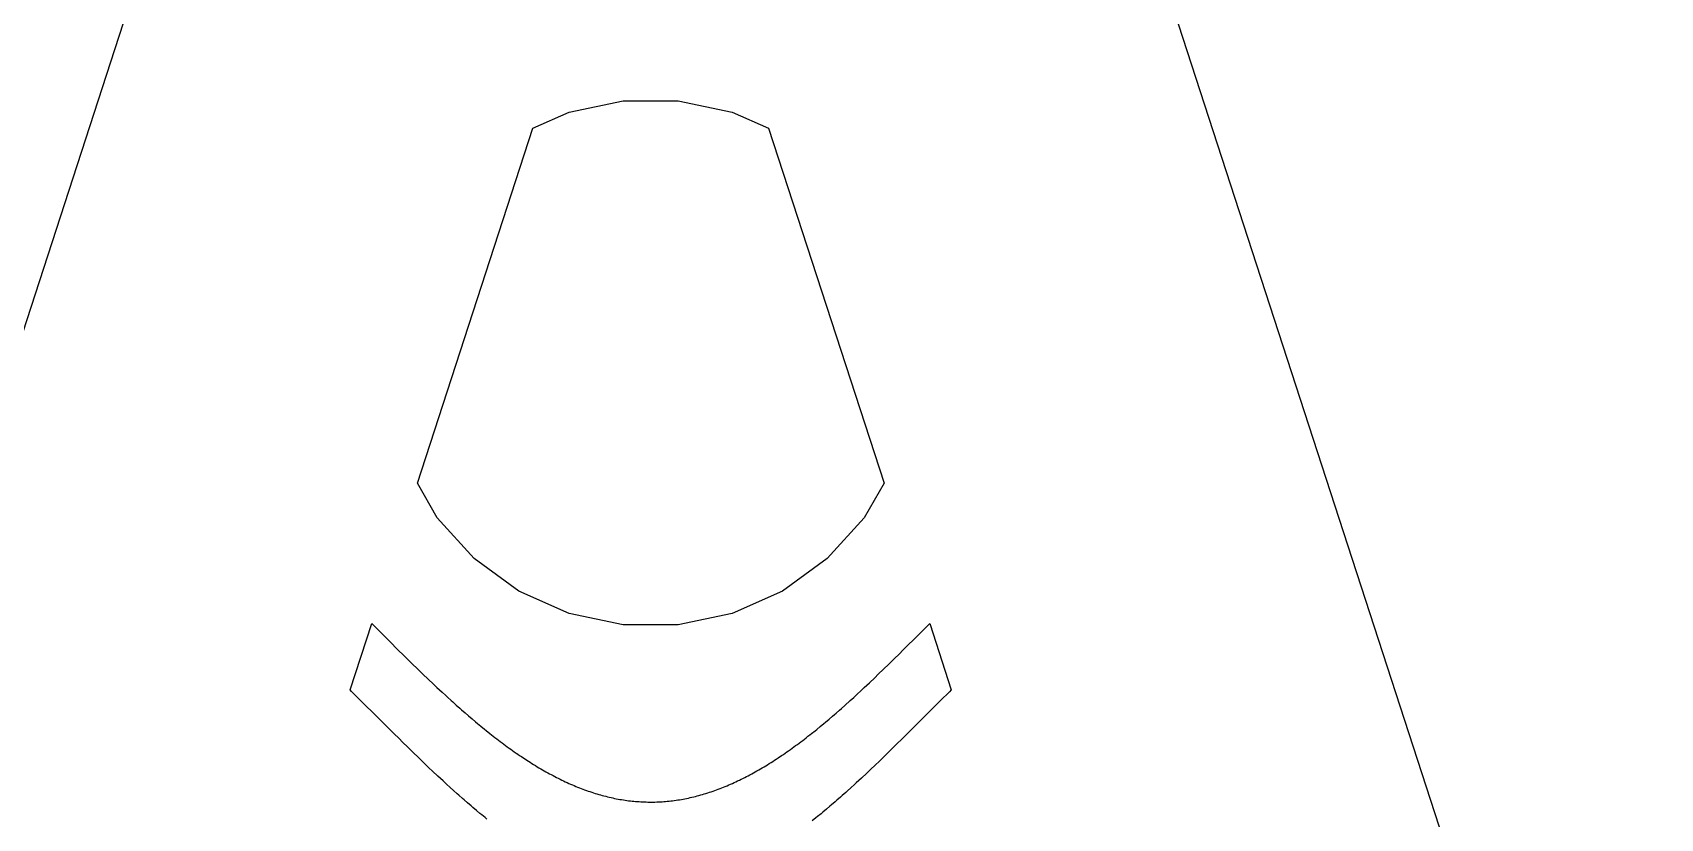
# Model space of a CAD drawing. Header units: metres. Extents: x -75 to 75, y 0 to 231.
# Drawn here: x -17.58 to 28.71, y 162.03 to 184.4 of the extents above; entities that cross this region are included whole.
import ezdxf

# ---------------------------------------------------------------- set-up
doc = ezdxf.new("R2010")
doc.units = ezdxf.units.M

msp = doc.modelspace()

# ---------------------------------------------------------------- linework, layer by layer
for p, q in [((0, 230.826), (-75, 0)), ((75, 0), (0, 230.826)), ((-2.31758, 182.133), (-0.78392, 182.459)), ((-0.78392, 182.459), (0.78392, 182.459)), ((0.78392, 182.459), (2.31758, 182.133)), ((-3.35379, 181.672), (-2.31758, 182.133)), ((2.31758, 182.133), (3.35379, 181.672)), ((-6.6347, 171.574), (-3.35379, 181.672)), ((3.35379, 181.672), (6.6347, 171.574)), ((-6.06758, 170.592), (-6.6347, 171.574)), ((6.6347, 171.574), (6.06758, 170.592)), ((-5.01846, 169.426), (-6.06758, 170.592)), ((6.06758, 170.592), (5.01846, 169.426)), ((-3.75, 168.505), (-5.01846, 169.426)), ((5.01846, 169.426), (3.75, 168.505)), ((-2.31758, 167.867), (-3.75, 168.505)), ((3.75, 168.505), (2.31758, 167.867)), ((-8.54643, 165.69), (-7.93279, 167.579)), ((-7.93279, 167.579), (-7.42828, 167.075)), ((-0.78392, 167.541), (-2.31758, 167.867)), ((2.31758, 167.867), (0.78392, 167.541)), ((7.47169, 167.118), (7.93282, 167.579)), ((7.93282, 167.579), (8.54648, 165.69)), ((0.78392, 167.541), (-0.78392, 167.541)), ((7.3217, 166.969), (7.47169, 167.118)), ((-7.42828, 167.075), (-7.17827, 166.826)), ((-7.17827, 166.826), (-7.02827, 166.678)), ((-7.02827, 166.678), (-6.87828, 166.53)), ((6.92169, 166.573), (7.07169, 166.721)), ((7.07169, 166.721), (7.17171, 166.82)), ((7.17171, 166.82), (7.3217, 166.969)), ((-6.87828, 166.53), (-6.77826, 166.433)), ((-6.77826, 166.433), (-6.62827, 166.287)), ((-6.62827, 166.287), (-6.47827, 166.142)), ((6.47171, 166.135), (6.6217, 166.28)), ((6.6217, 166.28), (6.7717, 166.426)), ((6.7717, 166.426), (6.92169, 166.573)), ((-6.47827, 166.142), (-6.32828, 165.998)), ((-6.32828, 165.998), (-6.17828, 165.855)), ((-6.17828, 165.855), (-6.07826, 165.761)), ((-6.07826, 165.761), (-5.92827, 165.622)), ((5.97168, 165.662), (6.0717, 165.755)), ((6.0717, 165.755), (6.22169, 165.896)), ((6.22169, 165.896), (6.37169, 166.039)), ((6.37169, 166.039), (6.47171, 166.135)), ((-8.50563, 165.65), (-8.54643, 165.69)), ((-8.30566, 165.451), (-8.50563, 165.65)), ((-7.70569, 164.852), (-8.30566, 165.451)), ((-5.92827, 165.622), (-5.82825, 165.529)), ((-5.82825, 165.529), (-5.77827, 165.483)), ((-5.77827, 165.483), (-5.67825, 165.392)), ((-5.67825, 165.392), (-5.62828, 165.347)), ((-5.62828, 165.347), (-5.52826, 165.257)), ((-5.52826, 165.257), (-5.42824, 165.168)), ((5.42168, 165.162), (5.5217, 165.251)), ((5.5217, 165.251), (5.67169, 165.386)), ((5.67169, 165.386), (5.77171, 165.477)), ((5.77171, 165.477), (5.87166, 165.569)), ((5.87166, 165.569), (5.97168, 165.662)), ((8.24425, 165.39), (7.39426, 164.541)), ((8.49426, 165.639), (8.24425, 165.39)), ((8.54648, 165.69), (8.49426, 165.639)), ((-7.30568, 164.453), (-7.70569, 164.852)), ((-5.42824, 165.168), (-5.37827, 165.124)), ((-5.37827, 165.124), (-5.27824, 165.037)), ((-5.27824, 165.037), (-5.17822, 164.95)), ((-5.17822, 164.95), (-5.07828, 164.865)), ((-5.07828, 164.865), (-4.97826, 164.78)), ((4.97169, 164.775), (5.07164, 164.859)), ((5.07164, 164.859), (5.17166, 164.944)), ((5.17166, 164.944), (5.22171, 164.988)), ((5.22171, 164.988), (5.27168, 165.031)), ((5.27168, 165.031), (5.3717, 165.118)), ((5.3717, 165.118), (5.42168, 165.162)), ((-7.15569, 164.304), (-7.30568, 164.453)), ((-4.97826, 164.78), (-4.92828, 164.738)), ((-4.92828, 164.738), (-4.82826, 164.656)), ((-4.82826, 164.656), (-4.72824, 164.574)), ((-4.72824, 164.574), (-4.67827, 164.534)), ((-4.67827, 164.534), (-4.57825, 164.454)), ((-4.57825, 164.454), (-4.52827, 164.414)), ((-4.52827, 164.414), (-4.42825, 164.336)), ((-4.42825, 164.336), (-4.37828, 164.298)), ((4.32167, 164.254), (4.42169, 164.331)), ((4.42169, 164.331), (4.47166, 164.37)), ((4.47166, 164.37), (4.52171, 164.409)), ((4.52171, 164.409), (4.57169, 164.448)), ((4.57169, 164.448), (4.67171, 164.528)), ((4.67171, 164.528), (4.72168, 164.569)), ((4.72168, 164.569), (4.8217, 164.65)), ((4.8217, 164.65), (4.92165, 164.733)), ((4.92165, 164.733), (4.97169, 164.775)), ((7.19429, 164.342), (6.94427, 164.095)), ((7.39426, 164.541), (7.19429, 164.342)), ((-7.05566, 164.205), (-7.15569, 164.304)), ((-6.90567, 164.057), (-7.05566, 164.205)), ((-6.75568, 163.911), (-6.90567, 164.057)), ((-6.60568, 163.765), (-6.75568, 163.911)), ((-4.37828, 164.298), (-4.32823, 164.259)), ((-4.32823, 164.259), (-4.27826, 164.221)), ((-4.27826, 164.221), (-4.22821, 164.184)), ((-4.22821, 164.184), (-4.17824, 164.147)), ((-4.17824, 164.147), (-4.12827, 164.11)), ((-4.12827, 164.11), (-4.07822, 164.073)), ((-4.07822, 164.073), (-4.02824, 164.037)), ((-4.02824, 164.037), (-3.97827, 164.001)), ((-3.97827, 164.001), (-3.92822, 163.965)), ((-3.92822, 163.965), (-3.87825, 163.93)), ((-3.87825, 163.93), (-3.82828, 163.895)), ((-3.82828, 163.895), (-3.77823, 163.861)), ((3.77167, 163.856), (3.82164, 163.891)), ((3.82164, 163.891), (3.87169, 163.926)), ((3.87169, 163.926), (3.92166, 163.961)), ((3.92166, 163.961), (3.97171, 163.996)), ((3.97171, 163.996), (4.02168, 164.032)), ((4.02168, 164.032), (4.1217, 164.105)), ((4.1217, 164.105), (4.17168, 164.142)), ((4.17168, 164.142), (4.2717, 164.216)), ((4.2717, 164.216), (4.32167, 164.254)), ((6.79428, 163.948), (6.64429, 163.802)), ((6.94427, 164.095), (6.79428, 163.948)), ((-6.45569, 163.62), (-6.60568, 163.765)), ((-6.30569, 163.476), (-6.45569, 163.62)), ((-6.20567, 163.381), (-6.30569, 163.476)), ((-3.77823, 163.861), (-3.72826, 163.827)), ((-3.72826, 163.827), (-3.67828, 163.793)), ((-3.67828, 163.793), (-3.57826, 163.727)), ((-3.57826, 163.727), (-3.47824, 163.662)), ((-3.47824, 163.662), (-3.42827, 163.63)), ((-3.42827, 163.63), (-3.37822, 163.598)), ((-3.37822, 163.598), (-3.32825, 163.567)), ((-3.32825, 163.567), (-3.27827, 163.537)), ((-3.27827, 163.537), (-3.22823, 163.506)), ((-3.22823, 163.506), (-3.17825, 163.477)), ((-3.17825, 163.477), (-3.12828, 163.447)), ((-3.12828, 163.447), (-3.07823, 163.418)), ((-3.07823, 163.418), (-3.02826, 163.389)), ((3.0217, 163.386), (3.07167, 163.414)), ((3.07167, 163.414), (3.12164, 163.443)), ((3.12164, 163.443), (3.17169, 163.473)), ((3.17169, 163.473), (3.22166, 163.502)), ((3.22166, 163.502), (3.27171, 163.533)), ((3.27171, 163.533), (3.32169, 163.563)), ((3.32169, 163.563), (3.37166, 163.594)), ((3.37166, 163.594), (3.42171, 163.626)), ((3.42171, 163.626), (3.47168, 163.658)), ((3.47168, 163.658), (3.52165, 163.69)), ((3.52165, 163.69), (3.5717, 163.722)), ((3.5717, 163.722), (3.62167, 163.755)), ((3.62167, 163.755), (3.72169, 163.822)), ((3.72169, 163.822), (3.77167, 163.856)), ((6.24428, 163.418), (6.14426, 163.323)), ((6.39427, 163.561), (6.24428, 163.418)), ((6.49429, 163.657), (6.39427, 163.561)), ((6.64429, 163.802), (6.49429, 163.657)), ((-6.05568, 163.24), (-6.20567, 163.381)), ((-5.90569, 163.101), (-6.05568, 163.24)), ((-5.80566, 163.008), (-5.90569, 163.101)), ((-5.70564, 162.917), (-5.80566, 163.008)), ((-3.02826, 163.389), (-2.97821, 163.361)), ((-2.97821, 163.361), (-2.92824, 163.333)), ((-2.92824, 163.333), (-2.87827, 163.306)), ((-2.87827, 163.306), (-2.82822, 163.279)), ((-2.82822, 163.279), (-2.77824, 163.252)), ((-2.77824, 163.252), (-2.72827, 163.226)), ((-2.72827, 163.226), (-2.67822, 163.2)), ((-2.67822, 163.2), (-2.62825, 163.175)), ((-2.62825, 163.175), (-2.57828, 163.15)), ((-2.57828, 163.15), (-2.52823, 163.126)), ((-2.52823, 163.126), (-2.47826, 163.102)), ((-2.47826, 163.102), (-2.42828, 163.078)), ((-2.42828, 163.078), (-2.37823, 163.055)), ((-2.37823, 163.055), (-2.32826, 163.032)), ((-2.32826, 163.032), (-2.27821, 163.01)), ((-2.27821, 163.01), (-2.22824, 162.988)), ((-2.22824, 162.988), (-2.17827, 162.967)), ((-2.17827, 162.967), (-2.12822, 162.946)), ((-2.12822, 162.946), (-2.07825, 162.926)), ((2.07169, 162.923), (2.12166, 162.943)), ((2.12166, 162.943), (2.17171, 162.964)), ((2.17171, 162.964), (2.22168, 162.985)), ((2.22168, 162.985), (2.27165, 163.007)), ((2.27165, 163.007), (2.3217, 163.029)), ((2.3217, 163.029), (2.37167, 163.052)), ((2.37167, 163.052), (2.42165, 163.075)), ((2.42165, 163.075), (2.47169, 163.099)), ((2.47169, 163.099), (2.52167, 163.122)), ((2.52167, 163.122), (2.57164, 163.147)), ((2.57164, 163.147), (2.62169, 163.172)), ((2.62169, 163.172), (2.67166, 163.197)), ((2.67166, 163.197), (2.72171, 163.223)), ((2.72171, 163.223), (2.77168, 163.249)), ((2.77168, 163.249), (2.82166, 163.275)), ((2.82166, 163.275), (2.8717, 163.302)), ((2.8717, 163.302), (2.92168, 163.33)), ((2.92168, 163.33), (2.97165, 163.357)), ((2.97165, 163.357), (3.0217, 163.386)), ((5.7943, 162.998), (5.69427, 162.907)), ((5.84427, 163.044), (5.7943, 162.998)), ((5.99426, 163.183), (5.84427, 163.044)), ((6.14426, 163.323), (5.99426, 163.183)), ((-5.6057, 162.827), (-5.70564, 162.917)), ((-5.50568, 162.737), (-5.6057, 162.827)), ((-5.45563, 162.693), (-5.50568, 162.737)), ((-5.35568, 162.604), (-5.45563, 162.693)), ((-5.30563, 162.561), (-5.35568, 162.604)), ((-5.20569, 162.474), (-5.30563, 162.561)), ((-5.10567, 162.388), (-5.20569, 162.474)), ((-2.07825, 162.926), (-2.02827, 162.906)), ((-2.02827, 162.906), (-1.97823, 162.886)), ((-1.97823, 162.886), (-1.92825, 162.867)), ((-1.92825, 162.867), (-1.87828, 162.849)), ((-1.87828, 162.849), (-1.82823, 162.831)), ((-1.82823, 162.831), (-1.77826, 162.813)), ((-1.77826, 162.813), (-1.72821, 162.796)), ((-1.72821, 162.796), (-1.67824, 162.779)), ((-1.67824, 162.779), (-1.62827, 162.763)), ((-1.62827, 162.763), (-1.57822, 162.747)), ((-1.57822, 162.747), (-1.52824, 162.732)), ((-1.52824, 162.732), (-1.47827, 162.717)), ((-1.47827, 162.717), (-1.42822, 162.703)), ((-1.42822, 162.703), (-1.37825, 162.689)), ((-1.37825, 162.689), (-1.32828, 162.675)), ((-1.32828, 162.675), (-1.27823, 162.663)), ((-1.27823, 162.663), (-1.22826, 162.65)), ((-1.22826, 162.65), (-1.17828, 162.638)), ((-1.17828, 162.638), (-1.12823, 162.627)), ((-1.12823, 162.627), (-1.07826, 162.616)), ((-1.07826, 162.616), (-1.02821, 162.605)), ((-1.02821, 162.605), (-0.978241, 162.595)), ((-0.978241, 162.595), (-0.928268, 162.586)), ((-0.928268, 162.586), (-0.87822, 162.577)), ((-0.87822, 162.577), (-0.828247, 162.568)), ((-0.828247, 162.568), (-0.778275, 162.56)), ((-0.778275, 162.56), (-0.728226, 162.553)), ((-0.728226, 162.553), (-0.678253, 162.546)), ((-0.678253, 162.546), (-0.628281, 162.539)), ((-0.628281, 162.539), (-0.578232, 162.533)), ((-0.578232, 162.533), (-0.528259, 162.528)), ((-0.528259, 162.528), (-0.47821, 162.523)), ((-0.47821, 162.523), (-0.428238, 162.518)), ((-0.428238, 162.518), (-0.378265, 162.514)), ((-0.378265, 162.514), (-0.328217, 162.511)), ((-0.328217, 162.511), (-0.278244, 162.508)), ((-0.278244, 162.508), (-0.228271, 162.505)), ((-0.228271, 162.505), (-0.178223, 162.503)), ((-0.178223, 162.503), (-0.12825, 162.502)), ((-0.12825, 162.502), (-0.078278, 162.501)), ((-0.078278, 162.501), (-0.028229, 162.5)), ((-0.028229, 162.5), (0.021667, 162.5)), ((0.021667, 162.5), (0.07164, 162.5)), ((0.07164, 162.5), (0.121689, 162.501)), ((0.121689, 162.501), (0.171661, 162.503)), ((0.171661, 162.503), (0.22171, 162.505)), ((0.22171, 162.505), (0.271683, 162.507)), ((0.271683, 162.507), (0.321655, 162.51)), ((0.321655, 162.51), (0.371704, 162.514)), ((0.371704, 162.514), (0.421677, 162.518)), ((0.421677, 162.518), (0.471649, 162.522)), ((0.471649, 162.522), (0.521698, 162.527)), ((0.521698, 162.527), (0.571671, 162.533)), ((0.571671, 162.533), (0.621643, 162.539)), ((0.621643, 162.539), (0.671692, 162.545)), ((0.671692, 162.545), (0.721664, 162.552)), ((0.721664, 162.552), (0.771713, 162.559)), ((0.771713, 162.559), (0.821686, 162.567)), ((0.821686, 162.567), (0.871658, 162.576)), ((0.871658, 162.576), (0.921707, 162.585)), ((0.921707, 162.585), (0.97168, 162.594)), ((0.97168, 162.594), (1.02165, 162.604)), ((1.02165, 162.604), (1.0717, 162.614)), ((1.0717, 162.614), (1.12167, 162.625)), ((1.12167, 162.625), (1.17165, 162.637)), ((1.17165, 162.637), (1.22169, 162.648)), ((1.22169, 162.648), (1.27167, 162.661)), ((1.27167, 162.661), (1.32164, 162.674)), ((1.32164, 162.674), (1.37169, 162.687)), ((1.37169, 162.687), (1.42166, 162.701)), ((1.42166, 162.701), (1.47171, 162.715)), ((1.47171, 162.715), (1.52168, 162.73)), ((1.52168, 162.73), (1.57166, 162.745)), ((1.57166, 162.745), (1.6217, 162.761)), ((1.6217, 162.761), (1.67168, 162.777)), ((1.67168, 162.777), (1.72165, 162.793)), ((1.72165, 162.793), (1.7717, 162.811)), ((1.7717, 162.811), (1.82167, 162.828)), ((1.82167, 162.828), (1.87164, 162.846)), ((1.87164, 162.846), (1.92169, 162.865)), ((1.92169, 162.865), (1.97166, 162.884)), ((1.97166, 162.884), (2.02171, 162.903)), ((2.02171, 162.903), (2.07169, 162.923)), ((5.24429, 162.507), (5.14427, 162.421)), ((5.29427, 162.551), (5.24429, 162.507)), ((5.39429, 162.638), (5.29427, 162.551)), ((5.44426, 162.682), (5.39429, 162.638)), ((5.54428, 162.772), (5.44426, 162.682)), ((5.59425, 162.816), (5.54428, 162.772)), ((5.69427, 162.907), (5.59425, 162.816)), ((-5.05569, 162.346), (-5.10567, 162.388)), ((-4.95567, 162.261), (-5.05569, 162.346)), ((-4.85565, 162.178), (-4.95567, 162.261)), ((-4.80568, 162.137), (-4.85565, 162.178)), ((-4.70566, 162.056), (-4.80568, 162.137)), ((-4.65569, 162.015), (-4.70566, 162.056)), ((4.69429, 162.046), (4.59427, 161.966)), ((4.74426, 162.087), (4.69429, 162.046)), ((4.84428, 162.169), (4.74426, 162.087)), ((4.89426, 162.21), (4.84428, 162.169)), ((4.99428, 162.294), (4.89426, 162.21)), ((5.0943, 162.378), (4.99428, 162.294)), ((5.14427, 162.421), (5.0943, 162.378))]:
    msp.add_line(p, q)

doc.saveas('drawing.dxf')
